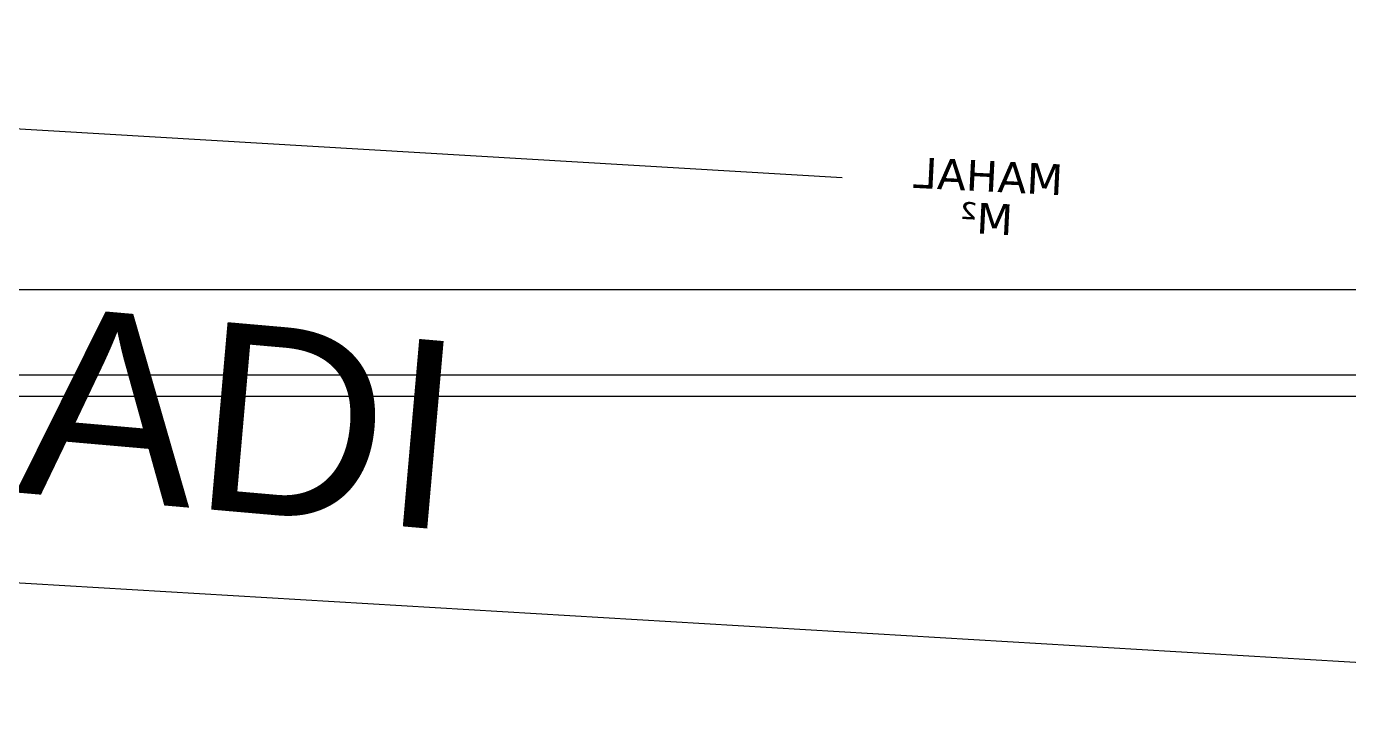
# Model space of a CAD drawing. Header units: millimetres. Extents: x 43168.9 to 43194.6, y -25545.1 to -25543.4.
# Drawn here: x 43171.9801 to 43172.2281, y -25543.5887 to -25543.4606 of the extents above; entities that cross this region are included whole.
import ezdxf
from ezdxf.enums import TextEntityAlignment as Align

# ---------------------------------------------------------------- set-up
doc = ezdxf.new("R2010")
doc.units = ezdxf.units.MM
doc.header["$LTSCALE"] = 200
doc.linetypes.add('DASHDOT', pattern=[1, 0.5, -0.25, 0, -0.25])
for name, color, linetype in [('gor-2_sgh', 161, 'Continuous'), ('pafta_sgh', 11, 'Continuous'), ('yapi-yaklasma_sgh', 41, 'DASHDOT')]:
    doc.layers.add(name, color=color, linetype=linetype)
doc.styles.add('ARIAL', font='arial.ttf')
doc.styles.add('text1', font='VERDANA.TTF')

msp = doc.modelspace()

# ---------------------------------------------------------------- linework, layer by layer
at = {"layer": 'gor-2_sgh'}
msp.add_line((43171.76322, -25543.5521), (43172.37871, -25543.58868), dxfattribs=at)
at = {"layer": 'pafta_sgh'}
for p, q in [((43172.45588, -25543.51), (43171.27588, -25543.51)), ((43172.43988, -25543.526), (43171.29188, -25543.526)), ((43172.43588, -25543.53), (43171.29588, -25543.53))]:
    msp.add_line(p, q, dxfattribs=at)
at = {"layer": 'yapi-yaklasma_sgh', "color": 40}
msp.add_line((43171.65616, -25543.46059), (43172.13311, -25543.48894), dxfattribs=at)

# ---------------------------------------------------------------- texts
at = {"color": 7, "style": 'text1', "text_generation_flag": 4}
for tag, text, height, p in [('MAHAL', '', 0.00577, (43172.16054, -25543.48867)), ('M²', 'm²', 0.005769, (43172.16015, -25543.49656))]:
    msp.add_attdef(tag, text=text, height=height, rotation=177.1468, dxfattribs=at).set_placement(p, align=Align.MIDDLE)
at = {"style": 'ARIAL'}
msp.add_attdef('ÇİZİMADI', text='ÇİZİM ADI', height=0.03528, rotation=354.9971, dxfattribs=at).set_placement((43171.84588, -25543.5187), align=Align.MIDDLE_LEFT)

doc.saveas('drawing.dxf')
